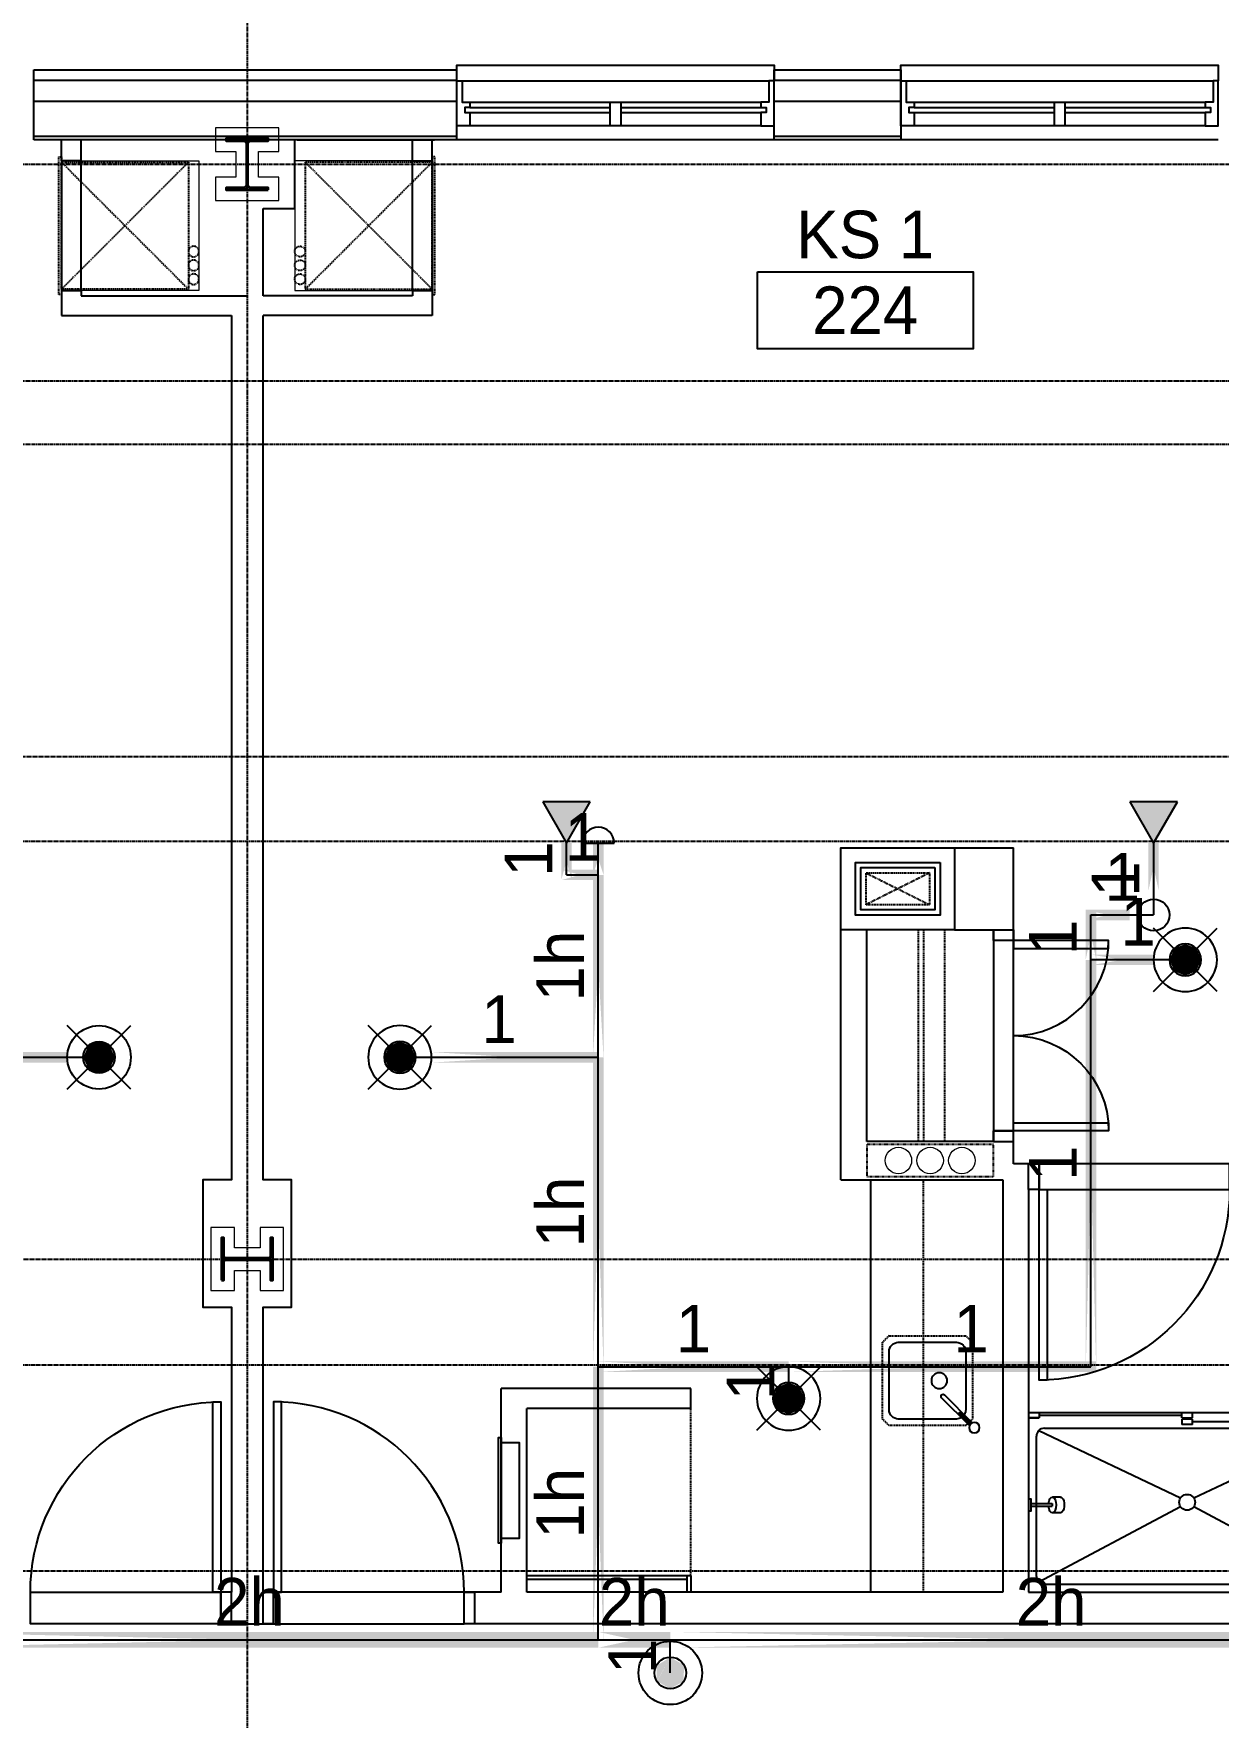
# Model space of a CAD drawing. Header units: inches. Extents: x -6955 to 13123, y -1334 to 3701.
# Drawn here: x 2073.2 to 2297.2, y 1671.9 to 1990.3 of the extents above; entities that cross this region are included whole.
import ezdxf
from ezdxf.enums import TextEntityAlignment as Align

# ---------------------------------------------------------------- set-up
doc = ezdxf.new("R2010")
doc.units = ezdxf.units.IN
doc.header["$MEASUREMENT"] = 0
doc.linetypes.add('CENTER2', pattern=[1.125, 0.75, -0.125, 0.125, -0.125])
doc.linetypes.add('HIDDEN2', pattern=[0.1875, 0.125, -0.0625])
for name, color, linetype, lineweight in [('A-Detl-Hatch', 1, 'Continuous', 18), ('A-Detl-Wide', 2, 'Continuous', 35), ('S-Detl-Hatch', 1, 'Continuous', 18)]:
    doc.layers.add(name, color=color, linetype=linetype, lineweight=lineweight)
for name, color, linetype in [('A-Door', 7, 'Continuous'), ('A-Door-Head', 8, 'Continuous'), ('A-Eqpm', 4, 'Continuous'), ('A-Flor-Case', 6, 'Continuous'), ('A-Flor-Case-Hidden', 8, 'HIDDEN2'), ('A-Flor-Outline', 4, 'Continuous'), ('A-Flor-Ovhd', 1, 'HIDDEN2'), ('A-Flor-Pfix', 7, 'Continuous'), ('A-Glaz', 7, 'Continuous'), ('A-Glaz-Sill', 8, 'Continuous'), ('A-Grid(SmallScale)', 11, 'CENTER2'), ('A-HVAC', 6, 'HIDDEN2'), ('A-Tag-Rm(Scale)', 7, 'Continuous'), ('A-Wall-Full', 7, 'Continuous'), ('A-Wall-Hatch', 15, 'Continuous'), ('headdn', 7, 'Continuous'), ('PIPEBL', 4, 'Continuous'), ('pipemn', 6, 'Continuous'), ('PIPESPC', 7, 'Continuous'), ('spk-cap', 7, 'Continuous'), ('spk-piperise', 7, 'Continuous'), ('TIDYPIPE', 7, 'Continuous')]:
    doc.layers.add(name, color=color, linetype=linetype)
doc.layers.add('G-Anno-Nplt', color=140, linetype='Continuous', lineweight=18, plot=False)
doc.styles.add('PIPE', font='PIPE.SHX')

# ---------------------------------------------------------------- blocks, each defined once
blk = doc.blocks.new('EXTERIOR WINDOW 4')
at = {"layer": 'A-Glaz'}
for p, q in [((3139.62, -8499), (3194.62, -8499)), ((3139.62, -8500), (3166.12, -8500)), ((3139.62, -8501), (3166.12, -8501)), ((3168.12, -8500), (3194.62, -8500)), ((3168.12, -8501), (3194.62, -8501))]:
    blk.add_line(p, q, dxfattribs=at)
for points in [[(3139.62, -8501), (3139.62, -8503.5), (3137.12, -8503.5), (3137.12, -8495), (3138.12, -8495), (3138.12, -8499), (3139.62, -8499), (3139.62, -8500), (3138.62, -8500), (3138.62, -8501), (3139.62, -8501)], [(3194.62, -8501), (3194.62, -8503.5), (3197.12, -8503.5), (3197.12, -8495), (3196.12, -8495), (3196.12, -8499), (3194.62, -8499), (3194.62, -8500), (3195.62, -8500), (3195.62, -8501), (3194.62, -8501)]]:
    blk.add_lwpolyline(points, dxfattribs=at)
blk.add_lwpolyline([(3168.12, -8503.5), (3166.12, -8503.5), (3166.12, -8499), (3168.12, -8499)], close=True, dxfattribs=at)
at = {"layer": 'A-Glaz-Sill'}
for p, q in [((3138.12, -8495), (3196.12, -8495)), ((3194.62, -8503.5), (3139.62, -8503.5)), ((3197.12, -8506.13), (3137.12, -8506.13))]:
    blk.add_line(p, q, dxfattribs=at)
blk.add_lwpolyline([(3137.12, -8495), (3137.12, -8492), (3197.12, -8492), (3197.12, -8495)], dxfattribs=at)
blk = doc.blocks.new('*U18')
at = {"layer": 'A-Detl-Hatch'}
h = blk.add_hatch(dxfattribs=at)
h.set_pattern_fill('ANSI32', color=256, scale=6, style=0)
h.set_pattern_definition([(45, (0, -4.865), (-1.591, 1.591), []), (45, (1.0607, -4.865), (-1.591, 1.591), [])])
edge = h.paths.add_edge_path()
edge.add_line((3.98, -9.73), (3.98, -9.295))
edge.add_line((3.98, -9.295), (0.645, -9.295))
edge.add_arc((0.645, -8.795), 0.5, 180, 270, ccw=False)
edge.add_line((0.145, -8.795), (0.145, -0.935))
edge.add_arc((0.645, -0.935), 0.5, 90, 180, ccw=False)
edge.add_line((0.645, -0.435), (3.98, -0.435))
edge.add_line((3.98, -0.435), (3.98, 0))
edge.add_line((3.98, 0), (-3.98, 0))
edge.add_line((-3.98, 0), (-3.98, -0.435))
edge.add_line((-3.98, -0.435), (-0.645, -0.435))
edge.add_arc((-0.645, -0.935), 0.5, 0, 90, ccw=False)
edge.add_line((-0.145, -0.935), (-0.145, -8.795))
edge.add_arc((-0.645, -8.795), 0.5, -90, 0, ccw=False)
edge.add_line((-0.645, -9.295), (-3.98, -9.295))
edge.add_line((-3.98, -9.295), (-3.98, -9.73))
edge.add_line((-3.98, -9.73), (3.98, -9.73))
at = {"color": 0, "linetype": 'ByBlock'}
blk.add_lwpolyline([(3.98, -9.73), (3.98, -9.295), (0.645, -9.295, -0.4142136), (0.145, -8.795), (0.145, -0.935, -0.4142136), (0.645, -0.435), (3.98, -0.435), (3.98, 0), (-3.98, 0), (-3.98, -0.435), (-0.645, -0.435, -0.4142136), (-0.145, -0.935), (-0.145, -8.795, -0.4142136), (-0.645, -9.295), (-3.98, -9.295), (-3.98, -9.73)], format="xyb", close=True, dxfattribs=at)
blk = doc.blocks.new('W10X33')
at = {"layer": 'S-Detl-Hatch'}
blk.add_lwpolyline([(13773.78, -7310.28), (13773.78, -7305.84), (13769.95, -7305.84), (13769.95, -7300.98), (13773.78, -7300.98), (13773.78, -7296.55), (13761.82, -7296.55), (13761.82, -7300.98), (13765.66, -7300.98), (13765.66, -7305.84), (13761.82, -7305.84), (13761.82, -7310.28)], close=True, dxfattribs=at)
at = {"layer": 'A-Detl-Wide'}
blk.add_blockref('*U18', (13767.8, -7298.55), dxfattribs=at)
blk = doc.blocks.new('Rm Tag')
blk.add_lwpolyline([(-0.2124, 0.0759), (0.2124, 0.0759), (0.2124, -0.0759), (-0.2124, -0.0759)], close=True)
for p in [(0, 0.2858), (0, 0.1493), (0, 0)]:
    blk.add_attdef('XXX', text='', height=0.0938).set_placement(p, align=Align.MIDDLE_CENTER)
blk = doc.blocks.new('HVAC UNIT NICHE')
at = {"layer": 'A-Door-Head'}
blk.add_lwpolyline([(4, 0), (28.5, 0), (28.5, -3.75), (4, -3.75)], close=True, dxfattribs=at)
at = {"layer": 'A-HVAC'}
for p, q in [((4.25, 0), (28.25, -24)), ((4.25, -24), (28.25, 0))]:
    blk.add_line(p, q, dxfattribs=at)
for points in [[(3.25, 0), (29.25, 0), (29.25, 0.5), (3.25, 0.5)], [(4.25, -24), (28.25, -24), (28.25, 0), (4.25, 0)]]:
    blk.add_lwpolyline(points, close=True, dxfattribs=at)
for centre in [(21.13, -25), (23.75, -25), (26.36, -25)]:
    blk.add_circle(centre, 1, dxfattribs=at)
at = {"layer": 'A-Wall-Full'}
for p, q in [((4, 0), (0, 0)), ((4, -3.75), (4, 0)), ((28.5, 0), (33.25, 0)), ((28.5, -3.75), (28.5, 0)), ((33.25, 0), (33.25, -26)), ((4, -3.75), (0, -3.75)), ((28.5, -3.75), (29.5, -3.75)), ((29.5, -3.75), (29.5, -26))]:
    blk.add_line(p, q, dxfattribs=at)
at = {"layer": 'G-Anno-Nplt'}
blk.add_lwpolyline([(4, 0), (4, -26), (28.5, -26), (28.5, 0)], close=True, dxfattribs=at)
blk = doc.blocks.new('36in door')
blk.add_lwpolyline([(-1.5, -36), (0, -36), (0, 0), (-1.5, 0)], close=True)
blk.add_arc((0, 0), 36, 180, 270)
blk = doc.blocks.new('Plumbing Chase')
at = {"layer": 'A-Flor-Outline', "linetype": 'HIDDEN2', "ltscale": 0.5}
blk.add_lwpolyline([(0.625, 0), (6.625, 0), (6.625, 24), (0.625, 24)], close=True, dxfattribs=at)
at = {"layer": 'G-Anno-Nplt'}
for centre in [(3.625, 18), (3.625, 12), (3.625, 6)]:
    blk.add_circle(centre, 2.5, dxfattribs=at)
blk = doc.blocks.new('18in door')
blk.add_lwpolyline([(0, 0), (1.5, 0), (1.5, 18), (0, 18)], close=True)
blk.add_arc((0, 0), 18, 0, 90)
blk = doc.blocks.new('Single 12x6 HVAC Shaft')
at = {"layer": 'A-Flor-Outline'}
blk.add_lwpolyline([(3.75, 17.75), (11.75, 17.75), (11.75, 3.75), (3.75, 3.75)], close=True, dxfattribs=at)
at = {"layer": 'A-HVAC'}
for p, q in [((4.75, 16.75), (10.75, 4.75)), ((4.75, 4.75), (10.75, 16.75))]:
    blk.add_line(p, q, dxfattribs=at)
blk.add_lwpolyline([(4.75, 16.75), (10.75, 16.75), (10.75, 4.75), (4.75, 4.75)], close=True, dxfattribs=at)
at = {"layer": 'A-Wall-Full'}
for points in [[(0, 21.5), (15.5, 21.5), (15.5, 0), (0, 0)], [(2.75, 18.75), (12.75, 18.75), (12.75, 2.75), (2.75, 2.75)]]:
    blk.add_lwpolyline(points, close=True, dxfattribs=at)
blk = doc.blocks.new('kitchen faucet')
for p, q in [((0.93, 0.38), (8.38, 0.38)), ((1, 0.12), (4, 0.12)), ((4, -0.12), (4, 0.12)), ((0.93, -0.38), (8.38, -0.38)), ((1, -0.12), (4, -0.12))]:
    blk.add_line(p, q)
blk.add_circle((0, 0), 1)
blk.add_arc((8.38, 0), 0.375, 270, 90)
blk = doc.blocks.new('kitchen sink')
blk.add_lwpolyline([(-14.94, -6.97, 0.143329), (-14, -7.25), (-3, -7.25, 0.414214), (-1.25, -5.5), (-1.25, 5.5, 0.414214), (-3, 7.25), (-14, 7.25, 0.414214), (-15.75, 5.5), (-15.75, -5.5, 0.143329), (-15.47, -6.44, 0.143329)], format="xyb")
blk.add_circle((-10.75, 0), 1.5)
at = {"layer": 'A-Flor-Case-Hidden'}
for p, q in [((-15.75, 8.5), (-17, 7.25)), ((-1.25, 8.5), (0, 7.25)), ((-16.64, -7.61), (-17, -7.25)), ((-15.75, -8.5), (-16.11, -8.14)), ((-1.25, -8.5), (0, -7.25))]:
    blk.add_line(p, q, dxfattribs=at)
for points in [[(-17, 7.25), (-17, -7.25)], [(-1.25, 8.5), (-15.75, 8.5)], [(0, -7.25), (0, 7.25)], [(-15.75, -8.5), (-1.25, -8.5)]]:
    blk.add_lwpolyline(points, dxfattribs=at)
at = {"rotation": 45.00000000000001}
blk.add_blockref('kitchen faucet', (-17.38, -8.88), dxfattribs=at)
blk = doc.blocks.new('shower head')
for p, q in [((0.5, 0.25), (4.48, 0.25)), ((6.04, 1.5), (4.5, 1.5)), ((0.5, -0.25), (4.48, -0.25)), ((6.02, -1.5), (4.49, -1.5))]:
    blk.add_line(p, q)
blk.add_lwpolyline([(0, -1.12), (0.5, -1.12), (0.5, 1.12), (0, 1.12)], close=True)
at = {"extrusion": (0, 0, -1)}
for centre, start_param, end_param in [((4.5, 0), 4.878708, 10.826996), ((6.02, 0), 6.265998, 9.430839)]:
    blk.add_ellipse(centre, major_axis=(0, 1.5), ratio=0.483735, start_param=start_param, end_param=end_param, dxfattribs=at)
blk.add_open_spline([(4.48, 0.25), (4.49, 0.2), (4.49, 0.16), (4.49, 0.11), (4.5, 0.04), (4.5, -0.04), (4.49, -0.11), (4.49, -0.16), (4.49, -0.21), (4.48, -0.25)], degree=3, knots=[7.6339989, 7.6339989, 7.6339989, 7.6339989, 7.7552894, 7.7552894, 7.7552894, 7.9540134, 7.9540134, 7.9540134, 8.074038, 8.074038, 8.074038, 8.074038])
blk = doc.blocks.new('shower door')
at = {"layer": 'A-Flor-Case'}
for p, q in [((-31, -1), (-31, 0)), ((-29, 0), (-31, 0)), ((-29, -1), (-29, 0)), ((0, 0), (-2, 0)), ((-2, 0), (-2, -1)), ((-59.99, -1.26), (-57.99, -1.26)), ((-59.99, -2.26), (-57.99, -2.26)), ((-57.99, -2.26), (-57.99, -1.26)), ((-57.99, -1.76), (-31, -1.76)), ((-29, -1), (-31, -1)), ((-31, -1.26), (-29, -1.26)), ((-31, -2.26), (-31, -1.26)), ((-31, -2.26), (-29, -2.26)), ((-2, -0.5), (-29, -0.5)), ((-29, -1.26), (-29, -2.26)), ((0, -1), (-2, -1)), ((-2, -1), (0, -1))]:
    blk.add_line(p, q, dxfattribs=at)
blk = doc.blocks.new('30x34 shower')
at = {"layer": 'A-Flor-Pfix'}
for p, q in [((0, -34), (0, 0)), ((60, 0), (0, 0)), ((60, -34), (60, 0)), ((1.5, -3), (1.5, -29.5)), ((28.75, -16.18), (1.94, -1.94)), ((57, -1.5), (3, -1.5)), ((58.06, -1.94), (31.25, -16.18)), ((58.5, -3), (58.5, -29.5)), ((28.75, -17.82), (1.94, -30.56)), ((58.06, -30.56), (31.25, -17.82)), ((57, -31), (3, -31)), ((60, -34), (0, -34))]:
    blk.add_line(p, q, dxfattribs=at)
blk.add_circle((30, -17), 1.5, dxfattribs=at)
for centre, start, end in [((3, -3), 90, 180), ((57, -3), 0, 90), ((3, -29.5), 180, 270), ((57, -29.5), 270, 0)]:
    blk.add_arc(centre, 1.5, start, end, dxfattribs=at)
at = {"xscale": -1, "rotation": 179.9999999999999}
blk.add_blockref('shower door', (60, -34), dxfattribs=at)
at = {"layer": 'A-Flor-Pfix', "rotation": 180.0000000001253}
blk.add_blockref('shower head', (60, -16.5), dxfattribs=at)
blk = doc.blocks.new('dpend2')
for p, q in [((-6, -6), (6, 6)), ((6, -6), (-6, 6))]:
    blk.add_line(p, q)
for radius in [6, 3]:
    blk.add_circle((0, 0), radius)
for points in [[(0, 0), (-3, 0), (-2.08, 2.07)], [(0, 0), (-3, 0), (-2.08, -2.07)], [(0, 0), (0, 3), (-2.12, 2.14)], [(0, 0), (0, -3), (-2.12, -2.14)], [(0, 0), (0, 3), (2.12, 2.14)], [(0, 0), (3, 0), (2.08, 2.07)], [(0, 0), (3, 0), (2.08, -2.07)], [(0, 0), (0, -3), (2.12, -2.14)]]:
    blk.add_solid(points)
blk = doc.blocks.new('dpend1')
for radius in [6, 3]:
    blk.add_circle((0, 0), radius)
for points in [[(0.01, 2.97), (-2.53, -1.59), (-2.62, 1.36)], [(0.01, 2.97), (-2.49, -1.59), (2.52, -1.59)], [(2.52, -1.59), (0.01, 2.97), (2.6, 1.47)], [(2.52, -1.59), (-2.53, -1.59), (0.01, -2.98)]]:
    blk.add_solid(points)
blk = doc.blocks.new('side2')
for p, q in [((0, 0), (7.79, 4.5)), ((7.79, 4.5), (7.79, -4.5)), ((7.79, -4.5), (0, 0))]:
    blk.add_line(p, q)
blk.add_solid([(7.79, -4.5), (0, 0), (7.79, 4.5)])
blk = doc.blocks.new('PIPESPC')
at = {"layer": 'PIPESPC', "style": 'PIPE', "width": 0.9}
blk.add_attdef('SIZE', text='', height=9, dxfattribs=at).set_placement((0, 4.02), align=Align.CENTER)
at = {"layer": 'PIPESPC', "style": 'PIPE', "flags": 1}
blk.add_attdef('SCHED', (25.3, 3.89), '', height=9, dxfattribs=at)
blk = doc.blocks.new('CAP')
blk.add_line((0, 3), (0, -3))
blk.add_arc((0, 0), 3, 270, 90)
blk = doc.blocks.new('rise')
blk.add_circle((0, 0), 3)

msp = doc.modelspace()

# ---------------------------------------------------------------- linework, layer by layer
at = {"layer": 'A-Door'}
for points in [[(2258.4747, 1818.8159), (2254.7247, 1818.8159), (2254.7247, 1820.8159), (2258.4747, 1820.8159)], [(2258.4747, 1782.8159), (2254.7247, 1782.8159), (2254.7247, 1780.8159), (2258.4747, 1780.8159)], [(2261.348, 1776.5773), (2263.348, 1776.5773), (2263.348, 1771.7023), (2261.348, 1771.7023)], [(2110.5897, 1695.5773), (2108.5897, 1695.5773), (2108.5897, 1689.5773), (2110.5897, 1689.5773)], [(2116.5897, 1695.5773), (2118.5897, 1695.5773), (2118.5897, 1689.5773), (2116.5897, 1689.5773)], [(2154.5897, 1695.5773), (2156.5897, 1695.5773), (2156.5897, 1689.5773), (2154.5897, 1689.5773)]]:
    msp.add_lwpolyline(points, close=True, dxfattribs=at)
at = {"layer": 'A-Door-Head'}
for points in [[(2258.4747, 1818.8159), (2254.7247, 1818.8159), (2254.7247, 1782.8159), (2258.4747, 1782.8159)], [(2299.348, 1776.5773), (2263.348, 1776.5773), (2263.348, 1771.7023), (2299.348, 1771.7023)], [(2072.5897, 1695.5773), (2108.5897, 1695.5773), (2108.5897, 1689.5773), (2072.5897, 1689.5773)], [(2154.5897, 1695.5773), (2118.5897, 1695.5773), (2118.5897, 1689.5773), (2154.5897, 1689.5773)]]:
    msp.add_lwpolyline(points, close=True, dxfattribs=at)
at = {"layer": 'A-Eqpm'}
for points in [[(2161.5797, 1724.8259), (2161.5797, 1704.8259), (2161.0797, 1704.8259), (2161.0797, 1724.8259)], [(2161.5797, 1723.8259), (2161.5797, 1705.8259), (2165.0797, 1705.8259), (2165.0797, 1723.8259)]]:
    msp.add_lwpolyline(points, close=True, dxfattribs=at)
at = {"layer": 'A-Flor-Case'}
for p, q in [((2231.4547, 1773.5773), (2231.4547, 1695.5773)), ((2197.4547, 1698.7023), (2166.4547, 1698.7023)), ((2196.7047, 1697.9523), (2166.4547, 1697.9523)), ((2196.7047, 1698.7023), (2196.7047, 1695.7023)), ((2197.4547, 1698.7023), (2197.4547, 1695.7023))]:
    msp.add_line(p, q, dxfattribs=at)
at = {"layer": 'A-Flor-Ovhd'}
for p, q in [((2240.5197, 1780.9523), (2240.5197, 1820.8273)), ((2241.5197, 1780.9523), (2241.5197, 1820.8273)), ((2245.5197, 1780.9523), (2245.5197, 1820.8273)), ((2241.4547, 1695.5773), (2241.4547, 1773.3273)), ((2197.4547, 1698.7023), (2197.4547, 1730.3273))]:
    msp.add_line(p, q, dxfattribs=at)
at = {"layer": 'A-Grid(SmallScale)'}
for p, q in [((2113.5897, 3132.3201), (2113.5897, 1223.6428)), ((-6.4103, 1965.5773), (3801.5897, 1965.5773)), ((3801.5897, 1912.5773), (-6.4103, 1912.5773)), ((17.7045, 1853.5773), (3801.5897, 1853.5773)), ((-6.4103, 1837.5773), (3801.5897, 1837.5773)), ((19.3911, 1758.5773), (3801.5897, 1758.5773)), ((-6.4103, 1738.5773), (3801.5897, 1738.5773)), ((3799.5897, 1699.5773), (8.3999, 1699.5773))]:
    msp.add_line(p, q, dxfattribs=at)
msp.add_lwpolyline([(3801.5897, 1924.5773), (18.5272, 1924.5773), (6.4647, 1939.3898), (-40.7853, 1939.3898)], dxfattribs=at)
at = {"layer": 'A-Wall-Full'}
for p, q in [((2073.2147, 1970.2023), (2073.2147, 1983.4523)), ((2073.2147, 1983.4523), (2153.2152, 1983.4523)), ((2153.2152, 1970.2023), (2153.2152, 1983.4523)), ((2213.2152, 1970.2023), (2213.2152, 1983.4523)), ((2213.2152, 1983.4523), (2237.2152, 1983.4523)), ((2237.2152, 1970.2023), (2237.2152, 1983.4523)), ((2153.2152, 1970.2023), (2073.2147, 1970.2023)), ((2122.5697, 1957.2123), (2122.5697, 1970.2248)), ((2123.0222, 1970.2023), (2149.0097, 1970.2023)), ((2237.2152, 1970.2023), (2213.2152, 1970.2023)), ((2116.5897, 1940.7023), (2116.5897, 1957.2123)), ((2116.5897, 1957.2123), (2122.5697, 1957.2123)), ((2104.4722, 1940.7023), (2113.5897, 1940.7023)), ((2122.7072, 1940.7023), (2116.5897, 1940.7023)), ((2104.4722, 1936.9523), (2110.5897, 1936.9523)), ((2122.7072, 1936.9523), (2116.5897, 1936.9523)), ((2225.8497, 1773.5773), (2225.8497, 1836.3273)), ((2225.8497, 1836.3273), (2258.4747, 1836.3273)), ((2258.4747, 1818.8273), (2258.4747, 1836.3273)), ((2230.7247, 1780.8273), (2230.7247, 1820.8273)), ((2247.3497, 1820.8273), (2254.7247, 1820.8273)), ((2254.7247, 1820.8273), (2254.7247, 1818.8273)), ((2258.4747, 1818.8273), (2254.7247, 1818.8273)), ((2254.7247, 1780.8273), (2254.7247, 1782.8273)), ((2258.4747, 1782.8273), (2254.7247, 1782.8273)), ((2258.4747, 1776.5773), (2258.4747, 1782.8273)), ((2254.7247, 1780.8273), (2230.7247, 1780.8273)), ((2263.3297, 1776.5773), (2258.4747, 1776.5773)), ((2263.3297, 1771.7023), (2263.3297, 1776.5773)), ((2225.8497, 1773.5773), (2231.2047, 1773.5773)), ((2231.2047, 1773.5773), (2256.4547, 1773.5773)), ((2256.4547, 1773.5773), (2256.4547, 1695.5773)), ((2263.3297, 1771.7023), (2261.3297, 1771.7023)), ((2261.3297, 1771.7023), (2261.3297, 1695.5773)), ((2263.3297, 1771.7023), (2261.3297, 1771.7023)), ((2161.5797, 1695.5773), (2161.5797, 1734.0773)), ((2197.4547, 1734.0773), (2161.5797, 1734.0773)), ((2197.4547, 1730.3273), (2197.4547, 1734.0773)), ((2197.4547, 1730.3273), (2166.4547, 1730.3273)), ((2166.4547, 1695.5773), (2166.4547, 1730.3273)), ((2108.5897, 1689.5773), (2108.5897, 1695.5773)), ((2110.5897, 1695.5773), (2108.5897, 1695.5773)), ((2116.5897, 1695.5773), (2118.5897, 1695.5773)), ((2118.5897, 1689.5773), (2118.5897, 1695.5773)), ((2161.5797, 1695.5773), (2154.5897, 1695.5773)), ((2154.5897, 1689.5773), (2154.5897, 1695.5773)), ((2256.4547, 1695.5773), (2166.4547, 1695.5773)), ((2261.3297, 1695.5773), (2317.8297, 1695.5773)), ((2113.5897, 1689.5773), (2108.5897, 1689.5773)), ((2113.5897, 1689.5773), (2118.5897, 1689.5773)), ((2338.3297, 1689.5773), (2154.5897, 1689.5773))]:
    msp.add_line(p, q, dxfattribs=at)
for points in [[(2110.5897, 1936.9523), (2110.5897, 1773.5773), (2105.2247, 1773.5773), (2105.2247, 1749.4723), (2110.5897, 1749.4723), (2110.5897, 1695.5773)], [(2116.5897, 1695.5773), (2116.5897, 1749.4723), (2121.9547, 1749.4723), (2121.9547, 1773.5773), (2116.5897, 1773.5773), (2116.5897, 1936.9523)]]:
    msp.add_lwpolyline(points, dxfattribs=at)
at = {"layer": 'A-Wall-Hatch'}
for p, q in [((2073.2147, 1981.4523), (2153.2152, 1981.4523)), ((2213.2152, 1981.4523), (2237.2152, 1981.4523)), ((2153.2152, 1977.4523), (2073.2147, 1977.4523)), ((2237.2152, 1977.4523), (2213.2152, 1977.4523)), ((2153.2152, 1970.8273), (2073.2147, 1970.8273)), ((2237.2152, 1970.8273), (2213.2152, 1970.8273))]:
    msp.add_line(p, q, dxfattribs=at)
at = {"layer": 'PIPEBL'}
for p, q in [((2173.9647, 1831.2124), (2173.9647, 1837.2124)), ((2179.9647, 1831.2124), (2179.9647, 1837.2124)), ((2284.9647, 1837.2124), (2284.9647, 1823.6275)), ((2173.9647, 1831.2124), (2179.9647, 1831.2124)), ((2179.9647, 1796.7124), (2179.9647, 1831.2124)), ((2273.1332, 1823.6275), (2284.9647, 1823.6275)), ((2273.1332, 1815.1439), (2273.1332, 1823.6275)), ((2273.1332, 1738.2124), (2273.1332, 1815.1439)), ((2290.9647, 1815.1439), (2273.1332, 1815.1439)), ((2048.0747, 1796.7124), (2085.5747, 1796.7124)), ((2142.4647, 1796.7124), (2179.9647, 1796.7124)), ((2179.9647, 1738.2124), (2179.9647, 1796.7124)), ((2179.9647, 1686.5773), (2179.9647, 1738.2124)), ((2179.9647, 1738.2124), (2215.9647, 1738.2124)), ((2215.9647, 1738.2124), (2215.9647, 1732.2124)), ((2215.9647, 1738.2124), (2273.1332, 1738.2124)), ((2193.5897, 1680.3201), (2193.5897, 1686.5773))]:
    msp.add_line(p, q, dxfattribs=at)
at = {"layer": 'pipemn'}
for p, q in [((2048.0747, 1686.5773), (2179.9647, 1686.5773)), ((2179.9647, 1686.5773), (2193.5897, 1686.5773)), ((2193.5897, 1686.5773), (2337.5897, 1686.5773))]:
    msp.add_line(p, q, dxfattribs=at)
at = {"layer": 'TIDYPIPE', "color": 7}
for points, const_width in [([(2173.9647, 1830.2124), (2173.9647, 1837.2124)], 2), ([(2179.9647, 1831.2124), (2179.9647, 1837.2124)], 2), ([(2284.9647, 1828.1275), (2284.9647, 1837.2124)], 2), ([(2172.9647, 1831.2124), (2179.9647, 1831.2124)], 2), ([(2179.9647, 1796.7124), (2179.9647, 1831.2124)], 2), ([(2272.1332, 1823.6275), (2280.4647, 1823.6275)], 2), ([(2273.1332, 1815.1439), (2273.1332, 1824.6275)], 2), ([(2273.1332, 1737.2124), (2273.1332, 1815.1439)], 2), ([(2273.1332, 1815.1439), (2284.9647, 1815.1439)], 2), ([(2048.0747, 1796.7124), (2079.5747, 1796.7124)], 2), ([(2148.4647, 1796.7124), (2179.9647, 1796.7124)], 2), ([(2179.9647, 1738.2124), (2179.9647, 1796.7124)], 2), ([(2179.9647, 1686.5773), (2179.9647, 1738.2124)], 2), ([(2179.9647, 1738.2124), (2215.9647, 1738.2124)], 2), ([(2215.9647, 1738.2124), (2274.1332, 1738.2124)], 2), ([(2048.0747, 1686.5773), (2179.9647, 1686.5773)], 3), ([(2179.9647, 1686.5773), (2193.5897, 1686.5773)], 3), ([(2193.5897, 1686.5773), (2337.5897, 1686.5773)], 3)]:
    msp.add_lwpolyline(points, close=True, dxfattribs=dict(at, const_width=const_width))

# ---------------------------------------------------------------- block references
for name, p in [('EXTERIOR WINDOW 4', (-983.9088, 10476.3273)), ('EXTERIOR WINDOW 4', (-899.9088, 10476.3273)), ('W10X33', (-11654.2112, 9268.9901))]:
    msp.add_blockref(name, p)
at = {"xscale": -1, "rotation": 90}
msp.add_blockref('HVAC UNIT NICHE', (2078.4722, 1970.2023), dxfattribs=at)
at = {"rotation": 270}
for name, p in [('HVAC UNIT NICHE', (2148.5697, 1970.2023)), ('Single 12x6 HVAC Shaft', (2225.8497, 1836.3273)), ('Plumbing Chase', (2230.7247, 1780.8273)), ('W10X33', (9417.0024, 15526.3782))]:
    msp.add_blockref(name, p, dxfattribs=at)
at = {"layer": 'A-Door'}
for name, p, rotation in [('18in door', (2258.4747, 1818.8159), 270), ('36in door', (2118.5897, 1695.5773), 179.9999999999695)]:
    msp.add_blockref(name, p, dxfattribs=dict(at, rotation=rotation))
at = {"layer": 'A-Door', "xscale": -1}
for name, p, rotation in [('18in door', (2258.4747, 1782.8159), 270), ('36in door', (2108.5897, 1695.5773), 180)]:
    msp.add_blockref(name, p, dxfattribs=dict(at, rotation=rotation))
msp.add_blockref('36in door', (2263.348, 1771.7023), dxfattribs=at)
at = {"layer": 'A-Flor-Pfix', "extrusion": (0, 0, -1), "zscale": -1}
msp.add_blockref('kitchen sink', (-2233.7047, 1735.5773), dxfattribs=at)
at = {"layer": 'A-Flor-Pfix', "extrusion": (0, 0, -1), "xscale": -1, "zscale": -1, "rotation": 180}
msp.add_blockref('30x34 shower', (-2321.3297, 1695.5773), dxfattribs=at)
at = {"layer": 'A-Tag-Rm(Scale)'}
ref = msp.add_blockref('Rm Tag', (2230.4535, 1937.9708), dxfattribs=dict(at, xscale=96, yscale=96, zscale=96))
ref.add_attrib('XXX', 'KS 1', dxfattribs={"layer": '0', "height": 9}).set_placement((2230.4535, 1952.3018), align=Align.MIDDLE_CENTER)
ref.add_attrib('XXX', '224', dxfattribs={"layer": '0', "height": 9}).set_placement((2230.4535, 1937.9708), align=Align.MIDDLE_CENTER)
at = {"layer": 'headdn', "extrusion": (0, 0, -1), "zscale": -1, "rotation": 90}
for p in [(-2173.9647, 1837.2124), (-2284.9647, 1837.2124)]:
    msp.add_blockref('side2', p, dxfattribs=at)
at = {"layer": 'headdn', "extrusion": (0, 0, -1), "zscale": -1}
for p in [(-2290.9647, 1815.1439), (-2142.4647, 1796.7124), (-2215.9647, 1732.2124)]:
    msp.add_blockref('dpend2', p, dxfattribs=at)
at = {"layer": 'headdn'}
for name, p in [('dpend2', (2085.5747, 1796.7124)), ('dpend1', (2193.5897, 1680.3201))]:
    msp.add_blockref(name, p, dxfattribs=at)
at = {"layer": 'PIPESPC'}
ref = msp.add_blockref('PIPESPC', (2176.9647, 1831.2124), dxfattribs=at)
ref.add_attrib('SIZE', '1', dxfattribs={"color": 0, "height": 9, "style": 'PIPE'}).set_placement((2176.9647, 1831.2124), align=Align.BOTTOM_CENTER)
ref = msp.add_blockref('PIPESPC', (2173.9647, 1834.2124), dxfattribs=dict(at, rotation=90))
ref.add_attrib('SIZE', '1', dxfattribs={"color": 0, "height": 9, "rotation": 90, "style": 'PIPE'}).set_placement((2173.9647, 1834.2124), align=Align.BOTTOM_CENTER)
ref = msp.add_blockref('PIPESPC', (2279.0489, 1823.6275), dxfattribs=at)
ref.add_attrib('SIZE', '1', dxfattribs={"color": 0, "height": 9, "style": 'PIPE'}).set_placement((2279.0489, 1823.6275), align=Align.BOTTOM_CENTER)
ref = msp.add_blockref('PIPESPC', (2284.9647, 1830.4199), dxfattribs=dict(at, rotation=90))
ref.add_attrib('SIZE', '1', dxfattribs={"color": 0, "height": 9, "rotation": 90, "style": 'PIPE'}).set_placement((2284.9647, 1830.4199), align=Align.BOTTOM_CENTER)
ref = msp.add_blockref('PIPESPC', (2282.0489, 1815.1439), dxfattribs=at)
ref.add_attrib('SIZE', '1', dxfattribs={"color": 0, "height": 9, "style": 'PIPE'}).set_placement((2282.0489, 1815.1439), align=Align.BOTTOM_CENTER)
ref = msp.add_blockref('PIPESPC', (2273.1332, 1819.3857), dxfattribs=dict(at, rotation=90))
ref.add_attrib('SIZE', '1', dxfattribs={"color": 0, "height": 9, "rotation": 90, "style": 'PIPE'}).set_placement((2273.1332, 1819.3857), align=Align.BOTTOM_CENTER)
ref = msp.add_blockref('PIPESPC', (2179.9647, 1813.9624), dxfattribs=dict(at, rotation=90))
ref.add_attrib('SIZE', '1h', dxfattribs={"color": 0, "height": 9, "rotation": 90, "style": 'PIPE'}).set_placement((2179.9647, 1813.9624), align=Align.BOTTOM_CENTER)
ref = msp.add_blockref('PIPESPC', (2161.2147, 1796.7124), dxfattribs=at)
ref.add_attrib('SIZE', '1', dxfattribs={"color": 0, "height": 9, "style": 'PIPE'}).set_placement((2161.2147, 1796.7124), align=Align.BOTTOM_CENTER)
ref = msp.add_blockref('PIPESPC', (2273.1332, 1776.6781), dxfattribs=dict(at, rotation=90))
ref.add_attrib('SIZE', '1', dxfattribs={"color": 0, "height": 9, "rotation": 90, "style": 'PIPE'}).set_placement((2273.1332, 1776.6781), align=Align.BOTTOM_CENTER)
ref = msp.add_blockref('PIPESPC', (2179.9647, 1767.4624), dxfattribs=dict(at, rotation=89.99999999999821))
ref.add_attrib('SIZE', '1h', dxfattribs={"color": 0, "height": 9, "rotation": 90, "style": 'PIPE'}).set_placement((2179.9647, 1767.4624), align=Align.BOTTOM_CENTER)
ref = msp.add_blockref('PIPESPC', (2197.9647, 1738.2124), dxfattribs=at)
ref.add_attrib('SIZE', '1', dxfattribs={"color": 0, "height": 9, "style": 'PIPE'}).set_placement((2197.9647, 1738.2124), align=Align.BOTTOM_CENTER)
ref = msp.add_blockref('PIPESPC', (2250.4647, 1738.2124), dxfattribs=at)
ref.add_attrib('SIZE', '1', dxfattribs={"color": 0, "height": 9, "style": 'PIPE'}).set_placement((2250.4647, 1738.2124), align=Align.BOTTOM_CENTER)
ref = msp.add_blockref('PIPESPC', (2215.9647, 1735.2124), dxfattribs=dict(at, rotation=90))
ref.add_attrib('SIZE', '1', dxfattribs={"color": 0, "height": 9, "rotation": 90, "style": 'PIPE'}).set_placement((2215.9647, 1735.2124), align=Align.BOTTOM_CENTER)
ref = msp.add_blockref('PIPESPC', (2179.9647, 1712.3948), dxfattribs=dict(at, rotation=90.00000000000203))
ref.add_attrib('SIZE', '1h', dxfattribs={"color": 0, "height": 9, "rotation": 90, "style": 'PIPE'}).set_placement((2179.9647, 1712.3948), align=Align.BOTTOM_CENTER)
ref = msp.add_blockref('PIPESPC', (2114.0197, 1686.5773), dxfattribs=at)
ref.add_attrib('SIZE', '2h', dxfattribs={"color": 0, "height": 9, "style": 'PIPE'}).set_placement((2114.0197, 1686.5773), align=Align.BOTTOM_CENTER)
ref = msp.add_blockref('PIPESPC', (2186.7772, 1686.5773), dxfattribs=at)
ref.add_attrib('SIZE', '2h', dxfattribs={"color": 0, "height": 9, "style": 'PIPE'}).set_placement((2186.7772, 1686.5773), align=Align.BOTTOM_CENTER)
ref = msp.add_blockref('PIPESPC', (2265.5897, 1686.5773), dxfattribs=at)
ref.add_attrib('SIZE', '2h', dxfattribs={"color": 0, "height": 9, "style": 'PIPE'}).set_placement((2265.5897, 1686.5773), align=Align.BOTTOM_CENTER)
ref = msp.add_blockref('PIPESPC', (2193.5897, 1683.4487), dxfattribs=dict(at, rotation=90))
ref.add_attrib('SIZE', '1', dxfattribs={"color": 0, "height": 9, "rotation": 90, "style": 'PIPE'}).set_placement((2193.5897, 1683.4487), align=Align.BOTTOM_CENTER)
at = {"layer": 'spk-cap', "rotation": 90.00000000002773}
msp.add_blockref('CAP', (2179.9647, 1837.2124), dxfattribs=at)
at = {"layer": 'spk-piperise'}
msp.add_blockref('rise', (2284.9647, 1823.6275), dxfattribs=at)

doc.saveas('drawing.dxf')
